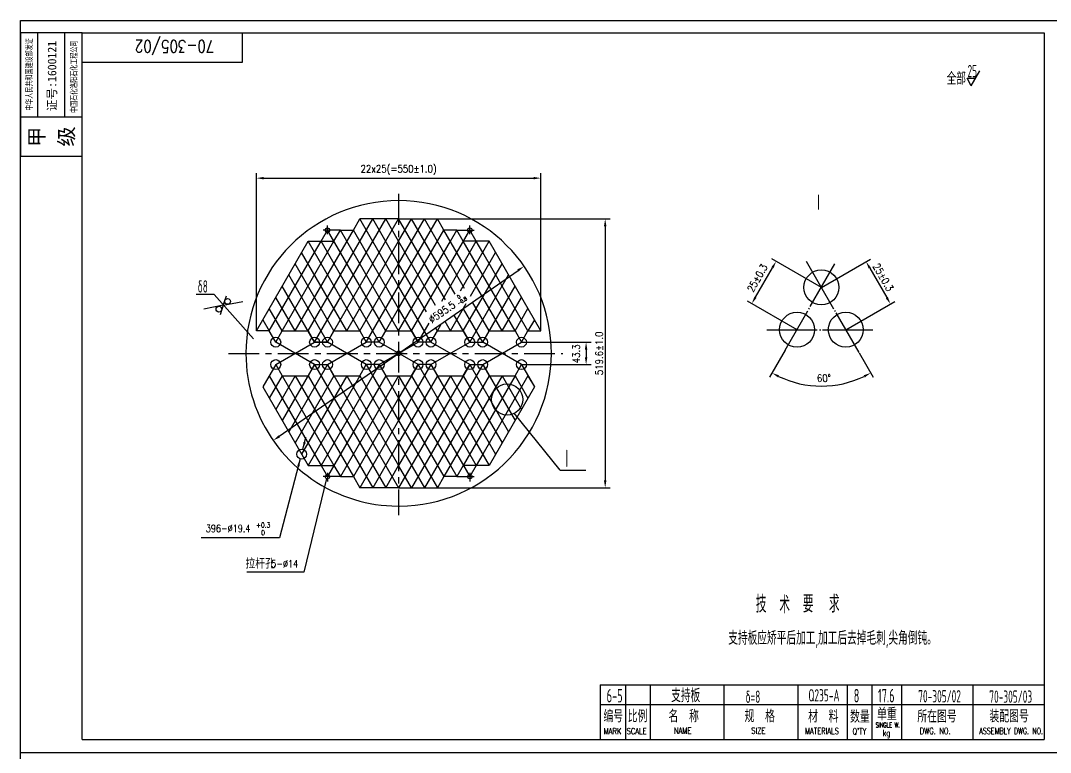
# Model space of a CAD drawing. Extents: x 0 to 1621, y 0 to 1861.
# Drawn here: x 0 to 418, y 297 to 594 of the extents above; entities that cross this region are included whole.
import ezdxf

# ---------------------------------------------------------------- set-up
doc = ezdxf.new("R2010")
doc.units = 0
doc.header["$LTSCALE"] = 25
doc.header["$MEASUREMENT"] = 0
doc.linetypes.add('CENTERX2', pattern=[4, 2.5, -0.5, 0.5, -0.5])
doc.linetypes.add('HIDDENX2', pattern=[0.75, 0.5, -0.25])
doc.layers.get('0').update_dxf_attribs({"linetype": 'CONTINUOUS'})
doc.layers.get('DEFPOINTS').update_dxf_attribs({"linetype": 'CONTINUOUS'})
for name, color, linetype in [('0010001001', 1, 'CONTINUOUS'), ('0010001002', 4, 'CENTERX2'), ('0140001001', 1, 'CONTINUOUS'), ('1', 1, 'HIDDENX2'), ('3', 6, 'CONTINUOUS'), ('CENTER', 4, 'CENTERX2'), ('CONTI1', 7, 'CONTINUOUS'), ('CONTI2', 1, 'CONTINUOUS'), ('DIMMEN', 7, 'CONTINUOUS'), ('RED', 1, 'CONTINUOUS'), ('TEXT', 3, 'CONTINUOUS'), ('TEXT1', 3, 'CONTINUOUS'), ('THICK', 1, 'CONTINUOUS')]:
    doc.layers.add(name, color=color, linetype=linetype)
doc.styles.add('CORPORATION', font='SIMHEI.TTF')
doc.styles.add('HZ', font='ascii', dxfattribs={"width": 0.7, "bigfont": 'lytxt'})
doc.styles.add('XW', font='romans', dxfattribs={"width": 0.85})
doc.dimstyles.new('1', dxfattribs={"dimtxt": 3, "dimasz": 3, "dimexe": 2, "dimexo": 0, "dimgap": 1, "dimtad": 1, "dimdec": 4, "dimzin": 0, "dimdsep": 46, "dimtxsty": 'XW', "dimcen": 0.09, "dimclrd": 7, "dimclre": 7, "dimclrt": 3, "dimadec": 0, "dimazin": 0, "dimtfac": 0.666667, "dimtdec": 4, "dimtmove": 2, "dimatfit": 3, "dimfxl": 0, "dimtolj": 1, "dimtzin": 0, "dimarcsym": 0})

# ---------------------------------------------------------------- blocks, each defined once
blk = doc.blocks.new('*D20')
at = {"layer": 'DEFPOINTS', "color": 0}
for p in [(319.56, 476.23), (331, 475.43), (310.32, 460.23), (340.35, 459.23), (318.09, 446.26)]:
    blk.add_point(p, dxfattribs=at)
at = {"layer": 'DIMMEN', "color": 7, "lineweight": -2}
for p, q in [((310.32, 460.23), (304, 449.29)), ((340.35, 459.23), (346.09, 449.29))]:
    blk.add_line(p, q, dxfattribs=at)
blk.add_arc((325.05, 485.74), 40.09, 244.2884, 295.7116, dxfattribs=at)
at = {"layer": 'DIMMEN', "color": 7}
for points in [[(307.42, 449.18), (307.89, 450.06), (305, 451.02)], [(342.21, 450.06), (342.67, 449.18), (345.09, 451.02)]]:
    blk.add_solid(points, dxfattribs=at)
at = {"layer": 'DIMMEN', "color": 3, "insert": (326.07, 448.89), "char_height": 3, "attachment_point": 5, "rotation": 1.596, "style": 'XW'}
blk.add_mtext('\\A1;60%%d', dxfattribs=at)
blk = doc.blocks.new('*D21')
at = {"layer": 'DEFPOINTS', "color": 0}
for p in [(306.68, 496.31), (325.06, 485.73), (315.16, 468.53)]:
    blk.add_point(p, dxfattribs=at)
at = {"layer": 'DIMMEN', "color": 7, "lineweight": -2}
for p, q in [((298.27, 481.71), (305.18, 493.71)), ((325.06, 485.73), (304.94, 497.31)), ((315.16, 468.53), (295.04, 480.11))]:
    blk.add_line(p, q, dxfattribs=at)
at = {"layer": 'DIMMEN', "color": 7}
for points in [[(304.75, 493.96), (305.61, 493.46), (306.68, 496.31)], [(297.84, 481.96), (298.7, 481.46), (296.78, 479.11)]]:
    blk.add_solid(points, dxfattribs=at)
at = {"layer": 'DIMMEN', "color": 3, "insert": (299.05, 489.54), "char_height": 3, "attachment_point": 5, "rotation": 60.0761, "style": 'XW'}
blk.add_mtext('\\A1;25%%p0.3', dxfattribs=at)
blk = doc.blocks.new('*D22')
at = {"layer": 'DEFPOINTS', "color": 0}
for p in [(325.06, 485.73), (353.09, 478.97), (334.96, 468.53)]:
    blk.add_point(p, dxfattribs=at)
at = {"layer": 'DIMMEN', "color": 7, "lineweight": -2}
for p, q in [((325.06, 485.73), (344.92, 497.17)), ((344.69, 493.57), (351.59, 481.57)), ((334.96, 468.53), (354.82, 479.97))]:
    blk.add_line(p, q, dxfattribs=at)
at = {"layer": 'DIMMEN', "color": 7}
for points in [[(345.12, 493.82), (344.25, 493.32), (343.19, 496.17)], [(352.03, 481.82), (351.16, 481.32), (353.09, 478.97)]]:
    blk.add_solid(points, dxfattribs=at)
at = {"layer": 'DIMMEN', "color": 3, "insert": (350.14, 489.82), "char_height": 3, "attachment_point": 5, "rotation": 299.9239, "style": 'XW'}
blk.add_mtext('\\A1;25%%p0.3', dxfattribs=at)
blk = doc.blocks.new('*D29')
at = {"color": 7, "lineweight": -2}
for p, q in [((95.7, 468.04), (95.7, 532.06)), ((211.2, 468.04), (211.2, 532.06)), ((98.7, 530.06), (208.2, 530.06))]:
    blk.add_line(p, q, dxfattribs=at)
at = {"color": 7}
for points in [[(98.7, 530.56), (98.7, 529.56), (95.7, 530.06)], [(208.2, 530.56), (208.2, 529.56), (211.2, 530.06)]]:
    blk.add_solid(points, dxfattribs=at)
at = {"layer": 'DEFPOINTS', "color": 0}
for p in [(211.2, 530.06), (95.7, 468.04), (211.2, 468.04)]:
    blk.add_point(p, dxfattribs=at)
at = {"color": 3, "insert": (153.45, 533.35), "char_height": 3, "attachment_point": 5, "style": 'XW'}
blk.add_mtext('\\A1;22x25(=550%%P1.0)', dxfattribs=at)
blk = doc.blocks.new('*D30')
at = {"color": 7, "lineweight": -2}
for p, q in [((169.2, 513.51), (239.29, 513.51)), ((237.29, 510.51), (237.29, 407.39)), ((169.2, 404.39), (239.29, 404.39))]:
    blk.add_line(p, q, dxfattribs=at)
at = {"color": 7}
for points in [[(236.79, 510.51), (237.79, 510.51), (237.29, 513.51)], [(236.79, 407.39), (237.79, 407.39), (237.29, 404.39)]]:
    blk.add_solid(points, dxfattribs=at)
at = {"layer": 'DEFPOINTS', "color": 0}
for p in [(169.2, 513.51), (169.2, 404.39), (237.29, 404.39)]:
    blk.add_point(p, dxfattribs=at)
at = {"color": 3, "insert": (234.79, 458.95), "char_height": 3, "attachment_point": 5, "rotation": 90, "style": 'XW'}
blk.add_mtext('\\A1;519.6%%p1.0', dxfattribs=at)
blk = doc.blocks.new('*D31')
at = {"color": 7, "lineweight": -2}
for p, q in [((203.33, 463.5), (231.54, 463.5)), ((229.54, 460.5), (229.54, 457.4)), ((203.33, 454.4), (231.54, 454.4))]:
    blk.add_line(p, q, dxfattribs=at)
at = {"color": 7}
for points in [[(229.04, 460.5), (230.04, 460.5), (229.54, 463.5)], [(229.04, 457.4), (230.04, 457.4), (229.54, 454.4)]]:
    blk.add_solid(points, dxfattribs=at)
at = {"layer": 'DEFPOINTS', "color": 0}
for p in [(203.33, 463.5), (203.33, 454.4), (229.54, 454.4)]:
    blk.add_point(p, dxfattribs=at)
at = {"color": 3, "insert": (225.54, 458.78), "char_height": 3, "attachment_point": 5, "rotation": 90, "style": 'XW'}
blk.add_mtext('\\A1;43.3', dxfattribs=at)
blk = doc.blocks.new('A$C767E1CDE')
for p, q in [((7, 15.92), (7, 50)), ((18, 15.92), (18, 50)), ((0, 15.92), (25, 15.92))]:
    blk.add_line(p, q)
blk.add_lwpolyline([(25, 50), (0, 50), (0, 0), (25, 0)], close=True)
at = {"style": 'CORPORATION', "width": 0.7}
for s, p in [('中华人民共和国建设部发证', (4.7, 18.42)), ('中国石化洛阳石化工程公司', (22.87, 17.52))]:
    blk.add_text(s, height=2.5, rotation=90, dxfattribs=at).set_placement(p)
at = {"style": 'CORPORATION'}
for s, height, p in [('证号:1600121', 3.5, (14.49, 18.16)), ('甲', 6, (9.47, 3.74)), ('级', 6, (21.58, 3.87))]:
    blk.add_text(s, height=height, rotation=90, dxfattribs=at).set_placement(p)
blk = doc.blocks.new('章')
blk.add_blockref('A$C767E1CDE', (-25, -50))

msp = doc.modelspace()

# ---------------------------------------------------------------- linework, layer by layer
for p, q in [((0, 594), (841, 594)), ((0, 0), (0, 594)), ((219.01164, 411.47875), (200.39701, 434.61419)), ((219.01164, 411.47875), (229.41199, 411.47875)), ((124.13819, 408.14259), (115.00985, 370.08268)), ((105.02726, 384.10793), (73.3175, 384.10793)), ((115.00985, 370.08268), (91.79593, 370.08268)), ((0, 297.00153), (841, 297.00153))]:
    msp.add_line(p, q)
at = {"color": 2}
for p, q in [((25, 589.00306), (415.5, 589.00306)), ((25, 302.2679), (25, 589.00306)), ((415.5, 589.00306), (415.5, 302.2679)), ((235.25, 324.46681), (415.5, 324.46681)), ((235.25, 324.46681), (235.25, 302.2679)), ((25, 302.2679), (415.5, 302.2679))]:
    msp.add_line(p, q, dxfattribs=at)
at = {"color": 2, "linetype": 'Continuous'}
for p, q in [((90, 589.00306), (90, 577.00306)), ((90, 577.00306), (25, 577.00306))]:
    msp.add_line(p, q, dxfattribs=at)
at = {"linetype": 'CENTERX2', "ltscale": 0.2}
for p, q in [((153.45126, 523.6533), (153.45126, 393.21439)), ((319.90343, 476.83189), (320.19211, 477.33189)), ((324.25835, 468.53189), (324.75835, 468.53189)), ((84.36651, 458.95096), (220.15542, 458.95096))]:
    msp.add_line(p, q, dxfattribs=at)
at = {"color": 7, "linetype": 'ByBlock'}
for p, q in [((116.70126, 468.04423), (142.95126, 513.51056)), ((119.32626, 463.4976), (148.20126, 513.51056)), ((124.57626, 463.4976), (153.45126, 513.51056)), ((135.07626, 508.96393), (137.70126, 513.51056)), ((153.45126, 486.23076), (137.70126, 513.51056)), ((153.45126, 495.32403), (142.95126, 513.51056)), ((153.45126, 504.4173), (148.20126, 513.51056)), ((153.45126, 486.23076), (169.20126, 513.51056)), ((153.45126, 495.32403), (163.95126, 513.51056)), ((153.45126, 504.4173), (158.70126, 513.51056)), ((172.42777, 480.64228), (153.45126, 513.51056)), ((176.33498, 482.96806), (158.70126, 513.51056)), ((180.24219, 485.29383), (163.95126, 513.51056)), ((171.82626, 508.96393), (169.20126, 513.51056)), ((111.45126, 468.04423), (135.07626, 508.96393)), ((121.95126, 504.4173), (124.57626, 508.96393)), ((148.20126, 468.04423), (124.57626, 508.96393)), ((129.82626, 508.96393), (124.57626, 508.96393)), ((132.45126, 504.4173), (129.82626, 508.96393)), ((153.45126, 477.1375), (135.07626, 508.96393)), ((153.45126, 477.1375), (171.82626, 508.96393)), ((158.70126, 468.04423), (182.32626, 508.96393)), ((195.45126, 468.04423), (171.82626, 508.96393)), ((174.45126, 504.4173), (177.07626, 508.96393)), ((177.07626, 508.96393), (182.32626, 508.96393)), ((184.95126, 504.4173), (182.32626, 508.96393)), ((106.20126, 468.04423), (127.20126, 504.4173)), ((137.70126, 468.04423), (116.70126, 504.4173)), ((119.32626, 499.87066), (121.95126, 504.4173)), ((145.57626, 463.4976), (121.95126, 504.4173)), ((153.45126, 468.04423), (132.45126, 504.4173)), ((132.45126, 468.04423), (153.45126, 504.4173)), ((153.45126, 468.04423), (174.45126, 504.4173)), ((168.47357, 478.39789), (153.45126, 504.4173)), ((170.92179, 480.11756), (184.95126, 504.4173)), ((178.59383, 484.31264), (190.20126, 504.4173)), ((200.70126, 468.04423), (179.70126, 504.4173)), ((187.57626, 499.87066), (184.95126, 504.4173)), ((100.95126, 468.04423), (119.32626, 499.87066)), ((132.45126, 468.04423), (114.07626, 499.87066)), ((182.62901, 482.20851), (192.82626, 499.87066)), ((205.95126, 468.04423), (187.57626, 499.87066)), ((127.20126, 468.04423), (111.45126, 495.32403)), ((137.70126, 468.04423), (153.45126, 495.32403)), ((164.73835, 475.77421), (153.45126, 495.32403)), ((179.70126, 468.04423), (195.45126, 495.32403)), ((105.00469, 425.27709), (201.89782, 492.62484)), ((124.57626, 463.4976), (108.82626, 490.7774)), ((182.32626, 463.4976), (198.07626, 490.7774)), ((119.32626, 463.4976), (106.20126, 486.23076)), ((140.32626, 463.4976), (153.45126, 486.23076)), ((166.57626, 463.4976), (153.45126, 486.23076)), ((187.57626, 463.4976), (200.70126, 486.23076)), ((111.45126, 468.04423), (103.57626, 481.68413)), ((195.45126, 468.04423), (203.32626, 481.68413)), ((106.20126, 468.04423), (100.95126, 477.1375)), ((145.57626, 463.4976), (153.45126, 477.1375)), ((161.32626, 463.4976), (153.45126, 477.1375)), ((174.45126, 468.04423), (180.92152, 479.25106)), ((187.57626, 463.4976), (179.74069, 477.0692)), ((190.20126, 468.04423), (183.47591, 479.69287)), ((200.70126, 468.04423), (205.95126, 477.1375)), ((98.32626, 472.59086), (100.95126, 468.04423)), ((182.32626, 463.4976), (176.00547, 474.44552)), ((208.57626, 472.59086), (205.95126, 468.04423)), ((161.32626, 463.4976), (165.79327, 471.2347)), ((169.20126, 468.04423), (168.53503, 469.19817)), ((169.20126, 468.04423), (170.77648, 470.7726)), ((174.45126, 468.04423), (172.27025, 471.82184)), ((119.32626, 454.40433), (103.57626, 463.4976)), ((103.57626, 454.40433), (119.32626, 463.4976)), ((140.32626, 454.40433), (124.57626, 463.4976)), ((124.57626, 454.40433), (140.32626, 463.4976)), ((161.32626, 454.40433), (145.57626, 463.4976)), ((145.57626, 454.40433), (161.32626, 463.4976)), ((182.32626, 454.40433), (166.57626, 463.4976)), ((166.57626, 454.40433), (182.32626, 463.4976)), ((203.32626, 454.40433), (187.57626, 463.4976)), ((187.57626, 454.40433), (203.32626, 463.4976)), ((119.32626, 454.40433), (106.20126, 431.67116)), ((124.57626, 454.40433), (108.82626, 427.12453)), ((119.32626, 454.40433), (148.20126, 404.39136)), ((145.57626, 454.40433), (121.95126, 413.48463)), ((124.57626, 454.40433), (153.45126, 404.39136)), ((140.32626, 454.40433), (153.45126, 431.67116)), ((166.57626, 454.40433), (153.45126, 431.67116)), ((182.32626, 454.40433), (153.45126, 404.39136)), ((187.57626, 454.40433), (158.70126, 404.39136)), ((161.32626, 454.40433), (184.95126, 413.48463)), ((166.57626, 454.40433), (190.20126, 413.48463)), ((182.32626, 454.40433), (198.07626, 427.12453)), ((187.57626, 454.40433), (200.70126, 431.67116)), ((106.20126, 449.8577), (100.95126, 440.76443)), ((100.95126, 449.8577), (119.32626, 418.03126)), ((111.45126, 449.8577), (103.57626, 436.2178)), ((106.20126, 449.8577), (127.20126, 413.48463)), ((111.45126, 449.8577), (111.45126, 449.8577)), ((111.45126, 449.8577), (135.07626, 408.938)), ((127.20126, 449.8577), (111.45126, 422.5779)), ((132.45126, 449.8577), (114.07626, 418.03126)), ((137.70126, 449.8577), (116.70126, 413.48463)), ((116.70126, 449.8577), (142.95126, 404.39136)), ((148.20126, 449.8577), (124.57626, 408.938)), ((132.45126, 449.8577), (153.45126, 413.48463)), ((153.45126, 449.8577), (132.45126, 413.48463)), ((137.70126, 449.8577), (153.45126, 422.5779)), ((148.20126, 449.8577), (153.45126, 440.76443)), ((158.70126, 449.8577), (153.45126, 440.76443)), ((169.20126, 449.8577), (153.45126, 422.5779)), ((153.45126, 449.8577), (174.45126, 413.48463)), ((174.45126, 449.8577), (153.45126, 413.48463)), ((158.68737, 449.8577), (182.32626, 408.938)), ((190.20126, 449.8577), (163.95126, 404.39136)), ((195.45126, 449.8577), (171.82626, 408.938)), ((174.45126, 449.8577), (192.82626, 418.03126)), ((179.70126, 449.8577), (195.45126, 422.5779)), ((200.70126, 449.8577), (179.70126, 413.48463)), ((205.95126, 449.8577), (187.57626, 418.03126)), ((195.45126, 449.8577), (203.32626, 436.2178)), ((200.70126, 449.8577), (205.95126, 440.76443)), ((153.45126, 440.76443), (135.07626, 408.938)), ((153.45126, 440.76443), (171.82626, 408.938)), ((153.45126, 431.67116), (137.70126, 404.39136)), ((153.45126, 431.67116), (169.20126, 404.39136)), ((114.51977, 419.97634), (115.82883, 424.92273)), ((153.45126, 422.5779), (142.95126, 404.39136)), ((153.45126, 422.5779), (163.95126, 404.39136)), ((119.32626, 418.03126), (121.95126, 413.48463)), ((187.57626, 418.03126), (184.95126, 413.48463)), ((113.49958, 416.12143), (105.02726, 384.10793)), ((121.95126, 413.48463), (124.57626, 408.938)), ((132.45126, 413.48463), (129.82626, 408.938)), ((148.20126, 404.39136), (153.45126, 413.48463)), ((158.70126, 404.39136), (153.45126, 413.48463)), ((174.45126, 413.48463), (177.07626, 408.938)), ((184.95126, 413.48463), (182.32626, 408.938)), ((129.82626, 408.938), (124.57626, 408.938)), ((135.07626, 408.938), (137.70126, 404.39136)), ((171.82626, 408.938), (169.20126, 404.39136)), ((177.07626, 408.938), (182.32626, 408.938))]:
    msp.add_line(p, q, dxfattribs=at)
msp.add_circle((197.48258, 440.21406), 6.31289)
for points in [[(201.61245, 493.0354), (202.1832, 492.21428), (204.36121, 494.33707)], [(104.71932, 425.68765), (105.29006, 424.86652), (102.5413, 423.56485)], [(114.80393, 423.00442), (115.77065, 422.74857), (114.51977, 419.97634)], [(112.24869, 413.34919), (113.21541, 413.09335), (113.49958, 416.12143)]]:
    msp.add_solid(points, dxfattribs=at)
at = {"layer": '0010001001'}
for p, q in [((153.45126, 513.51056), (137.70126, 513.51056)), ((153.45126, 513.51056), (169.20126, 513.51056)), ((127.20126, 504.4173), (129.82626, 508.96393)), ((127.20126, 504.4173), (129.82626, 508.96393)), ((179.70126, 504.4173), (177.07626, 508.96393)), ((98.32626, 472.59086), (116.70126, 504.4173)), ((116.70126, 504.4173), (127.20126, 504.4173)), ((121.95126, 504.4173), (127.20126, 504.4173)), ((190.20126, 504.4173), (179.70126, 504.4173)), ((208.57626, 472.59086), (190.20126, 504.4173)), ((103.57626, 463.4976), (100.95126, 468.04423)), ((103.57626, 463.4976), (106.20126, 468.04423)), ((203.32626, 463.4976), (205.95126, 468.04423)), ((124.57626, 463.4976), (119.32626, 463.4976)), ((145.57626, 463.4976), (140.32626, 463.4976)), ((166.57626, 463.4976), (161.32626, 463.4976)), ((182.32626, 463.4976), (187.57626, 463.4976)), ((103.57626, 454.40433), (98.32626, 445.31106)), ((103.57626, 454.40433), (106.20126, 449.8577)), ((145.57626, 454.40433), (140.32626, 454.40433)), ((161.32626, 454.40433), (158.70126, 449.8577)), ((166.57626, 454.40433), (161.32626, 454.40433)), ((182.32626, 454.40433), (187.57626, 454.40433)), ((203.32626, 454.40433), (208.57626, 445.31106)), ((205.95126, 449.8577), (208.57626, 445.31106)), ((98.32626, 445.31106), (116.70126, 413.48463)), ((208.57626, 445.31106), (190.20126, 413.48463)), ((116.70126, 413.48463), (127.20126, 413.48463)), ((121.95126, 413.48463), (127.20126, 413.48463)), ((127.20126, 413.48463), (129.82626, 408.938)), ((127.20126, 413.48463), (129.82626, 408.938)), ((179.70126, 413.48463), (177.07626, 408.938)), ((179.70126, 413.48463), (177.07626, 408.938)), ((184.95126, 413.48463), (179.70126, 413.48463)), ((190.20126, 413.48463), (179.70126, 413.48463)), ((153.45126, 404.39136), (137.70126, 404.39136)), ((153.45126, 404.39136), (169.20126, 404.39136))]:
    msp.add_line(p, q, dxfattribs=at)
at = {"layer": '0010001001', "color": 3}
for q in [(83.57075, 482.25773), (74.35361, 476.8453), (80.93945, 474.63695), (90.15658, 480.04938)]:
    msp.add_line((82.2551, 478.44734), q, dxfattribs=at)
at = {"layer": '0010001001'}
for centre in [(124.55929, 508.96393), (182.34322, 508.96393), (153.43429, 458.95096), (124.55929, 408.938), (182.34322, 408.938)]:
    msp.add_circle(centre, 0.9, dxfattribs=at)
for start, end in [(0, 180), (180, 251.1809366), (267.4446412, 0), (251.1809366, 267.4446412)]:
    msp.add_arc((153.45126, 458.95096), 62, start, end, dxfattribs=at)
at = {"layer": '0010001002'}
for p, q in [((124.57626, 507.38517), (124.57626, 510.89518)), ((182.32626, 507.38517), (182.32626, 510.89518)), ((126.36257, 508.96393), (122.79175, 508.96393)), ((180.53994, 508.96393), (184.11076, 508.96393)), ((153.45126, 460.52972), (153.45126, 457.01972)), ((155.23757, 458.95096), (151.66675, 458.95096)), ((124.57626, 410.51676), (124.57626, 407.00675)), ((182.32626, 410.51676), (182.32626, 407.00675)), ((126.36257, 408.938), (122.79175, 408.938)), ((180.53994, 408.938), (184.11076, 408.938))]:
    msp.add_line(p, q, dxfattribs=at)
at = {"layer": '0140001001'}
for p, q in [((135.07626, 508.96393), (137.70126, 513.51056)), ((171.82626, 508.96393), (169.20126, 513.51056)), ((129.82626, 508.96393), (135.07626, 508.96393)), ((177.07626, 508.96393), (171.82626, 508.96393)), ((95.70126, 468.04423), (98.32626, 472.59086)), ((211.20126, 468.04423), (208.57626, 472.59086)), ((100.95126, 468.04423), (95.70126, 468.04423)), ((106.20126, 468.04423), (116.70126, 468.04423)), ((116.70126, 468.04423), (119.32626, 463.4976)), ((124.57626, 463.4976), (127.20126, 468.04423)), ((127.20126, 468.04423), (137.70126, 468.04423)), ((137.70126, 468.04423), (140.32626, 463.4976)), ((145.57626, 463.4976), (148.20126, 468.04423)), ((148.20126, 468.04423), (158.70126, 468.04423)), ((158.70126, 468.04423), (161.32626, 463.4976)), ((166.57626, 463.4976), (169.20126, 468.04423)), ((169.20126, 468.04423), (179.70126, 468.04423)), ((179.70126, 468.04423), (182.32626, 463.4976)), ((187.57626, 463.4976), (190.20126, 468.04423)), ((190.20126, 468.04423), (200.70126, 468.04423)), ((200.70126, 468.04423), (203.32626, 463.4976)), ((205.95126, 468.04423), (211.20126, 468.04423)), ((119.32626, 463.4976), (124.57626, 463.4976)), ((116.70126, 449.8577), (119.32626, 454.40433)), ((119.32626, 454.40433), (124.57626, 454.40433)), ((127.20126, 449.8577), (124.57626, 454.40433)), ((137.70126, 449.8577), (140.32626, 454.40433)), ((145.57626, 454.40433), (148.20126, 449.8577)), ((158.70126, 449.8577), (161.32626, 454.40433)), ((166.57626, 454.40433), (169.20126, 449.8577)), ((179.70126, 449.8577), (182.32626, 454.40433)), ((187.57626, 454.40433), (190.20126, 449.8577)), ((200.70126, 449.8577), (203.32626, 454.40433)), ((106.20126, 449.8577), (116.70126, 449.8577)), ((127.20126, 449.8577), (137.70126, 449.8577)), ((148.20126, 449.8577), (158.70126, 449.8577)), ((169.20126, 449.8577), (179.70126, 449.8577)), ((190.20126, 449.8577), (200.70126, 449.8577)), ((129.82626, 408.938), (135.07626, 408.938)), ((135.07626, 408.938), (137.70126, 404.39136)), ((171.82626, 408.938), (169.20126, 404.39136)), ((177.07626, 408.938), (171.82626, 408.938))]:
    msp.add_line(p, q, dxfattribs=at)
for centre in [(103.57626, 463.4976), (119.32626, 463.4976), (124.57626, 463.4976), (140.32626, 463.4976), (145.57626, 463.4976), (161.32626, 463.4976), (166.57626, 463.4976), (182.32626, 463.4976), (187.57626, 463.4976), (203.32626, 463.4976), (103.57626, 454.40433), (119.32626, 454.40433), (124.57626, 454.40433), (140.32626, 454.40433), (145.57626, 454.40433), (161.32626, 454.40433), (166.57626, 454.40433), (182.32626, 454.40433), (187.57626, 454.40433), (203.32626, 454.40433), (114.07626, 418.03126)]:
    msp.add_circle(centre, 1.995, dxfattribs=at)
at = {"layer": 'CONTI1'}
for p, q in [((330.13289, 476.93189), (318.95835, 496.28675)), ((320.53852, 477.93189), (330.52668, 495.23189)), ((310.31942, 460.23189), (319.55702, 476.23189)), ((330.71024, 475.93189), (330.4793, 476.33189)), ((340.35199, 459.23189), (330.99891, 475.43189)), ((302.95835, 468.53189), (323.35835, 468.53189)), ((325.45835, 468.53189), (345.95835, 468.53189))]:
    msp.add_line(p, q, dxfattribs=at)
at = {"layer": 'CONTI2'}
for centre in [(325.05835, 485.73189), (315.15835, 468.53189), (334.95835, 468.53189)]:
    msp.add_circle(centre, 7.1, dxfattribs=at)
at = {"layer": 'DEFPOINTS', "color": 0, "linetype": 'ByBlock'}
for p in [(204.36121, 494.33707), (102.5413, 423.56485), (114.82838, 417.62639)]:
    msp.add_point(p, dxfattribs=at)
at = {"layer": 'DIMMEN'}
for p, q in [((78.57478, 482.89476), (71.28069, 482.89476)), ((94.587, 464.88354), (78.57478, 482.89476))]:
    msp.add_line(p, q, dxfattribs=at)
at = {"layer": 'RED'}
for p, q in [((245.5, 324.46681), (245.5, 302.2679)), ((255.5, 324.46681), (255.5, 302.2679)), ((285.5, 324.46681), (285.5, 302.2679)), ((315.5, 324.46681), (315.5, 302.2679)), ((335.5, 324.46681), (335.5, 302.2679)), ((345.5, 324.46681), (345.5, 302.2679)), ((357.5, 324.46681), (357.5, 302.2679)), ((386.5, 324.46681), (386.5, 302.2679)), ((415.5, 316.2679), (235.25, 316.2679))]:
    msp.add_line(p, q, dxfattribs=at)
at = {"layer": 'TEXT1'}
for centre in [(84.01541, 480.02346), (80.49479, 476.87122)]:
    msp.add_circle(centre, 1.16815, dxfattribs=at)
at = {"layer": 'THICK', "color": 7, "linetype": 'Continuous'}
for p, q in [((385.89974, 567.55141), (389.39973, 573.61359)), ((384.14974, 570.5825), (387.64973, 570.5825)), ((385.89974, 567.55141), (384.14974, 570.5825))]:
    msp.add_line(p, q, dxfattribs=at)

# ---------------------------------------------------------------- block references
msp.add_blockref('章', (25, 589.00306))

# ---------------------------------------------------------------- texts
at = {"color": 2, "linetype": 'Continuous', "style": 'XW', "width": 0.8}
msp.add_text('70-305/02', height=5, rotation=180, dxfattribs=at).set_placement((78.62374, 586.0241))
at = {"color": 3, "style": 'HZ', "width": 0.65}
msp.add_text('支持板应矫平后加工,加工后去掉毛刺,尖角倒钝。', height=5.5, dxfattribs=at).set_placement((287.23378, 340.68043))
at = {"color": 3, "linetype": 'ByBlock', "attachment_point": 5, "style": 'XW'}
for s, insert, char_height, rotation in [('0', (177.83451, 481.86427), 1.5, 35), ('-0.8', (179.21179, 480.20634), 1.5, 35), ('∅595.5', (171.01861, 475.71053), 3, 34.802101)]:
    msp.add_mtext(s, dxfattribs=dict(at, insert=insert, char_height=char_height, rotation=rotation))
at = {"layer": '1', "color": 3, "width": 0.8}
for s, height, style, p in [('396-%%c19.4', 3, 'XW', (75.18457, 386.42459)), ('+0.3', 2, 'XW', (95.58668, 388.24344)), ('0', 2, 'XW', (97.66783, 385.14942)), ('拉杆孔', 4, 'HZ', (91.25137, 371.61823)), ('5-%%c14', 3, 'XW', (101.74371, 372.07066))]:
    msp.add_text(s, height=height, dxfattribs=dict(at, style=style)).set_placement(p)
at = {"layer": '3', "style": 'HZ', "width": 0.65}
msp.add_text('I', height=7, dxfattribs=at).set_placement((221.10536, 412.86065))
at = {"layer": 'CENTER', "color": 3, "linetype": 'ByBlock', "style": 'HZ', "width": 0.65}
for s, height, p in [('技', 7, (298.42286, 353.73284)), ('术', 7, (307.95828, 353.39267)), ('要', 7, (317.4937, 353.77113)), ('求', 7, (328.08862, 353.77113)), ('δ=8', 5, (294.26037, 317.09497)), ('Q235-A', 5, (319.77377, 317.6622)), ('70-305/03', 5, (393.17409, 317.12408))]:
    msp.add_text(s, height=height, dxfattribs=at).set_placement(p)
at = {"layer": 'CENTER', "color": 3, "linetype": 'Continuous', "style": 'HZ', "width": 0.65}
msp.add_text('6-5', height=5.5, dxfattribs=at).set_placement((237.87152, 317.26927))
at = {"layer": 'TEXT'}
for s, height, style, width, p in [('全部', 5, 'HZ', 0.65, (375.89756, 568.0181)), ('支持板', 5.5, 'HZ', 0.65, (264.07231, 317.36142)), ('8', 5.5, 'HZ', 0.65, (338.15702, 317.25977)), ('17.6', 5.5, 'HZ', 0.65, (347.99053, 317.28125)), ('70-305/02', 5, 'HZ', 0.65, (364.33149, 317.28537)), ('编号', 5, 'HZ', 0.8, (236.57497, 309.20733)), ('比例', 5, 'HZ', 0.8, (246.40586, 309.20733)), ('名  称', 5, 'HZ', 0.8, (262.99125, 309.2157)), ('规  格', 5, 'HZ', 0.8, (293.83219, 309.22928)), ('材  料', 5, 'HZ', 0.8, (319.65826, 309.12905)), ('数量', 5, 'HZ', 0.8, (336.68193, 309.00896)), ('单重', 5, 'HZ', 0.8, (347.63169, 310.04576)), ('所在图号', 5, 'HZ', 0.8, (363.95659, 309.12281)), ('装配图号', 5, 'HZ', 0.8, (393.24564, 309.16405)), ('MARK', 2.5, 'XW', 0.8, (236.6387, 304.38008)), ('SCALE', 2.5, 'XW', 0.8, (245.99883, 304.38008)), ('NAME', 2.5, 'XW', 0.8, (265.18793, 304.57735)), ('SIZE', 2.5, 'XW', 0.8, (296.60503, 304.52904)), ('MATERIALS', 2.5, 'XW', 0.8, (318.36133, 304.43093)), ("Q'TY", 2.5, 'XW', 0.8, (337.6714, 304.30731)), ('SINGLE W.', 2, 'XW', 0.6, (347.03506, 307.15157)), ('kg', 2.5, 'XW', 0.8, (349.9422, 303.64083)), ('DWG. NO.', 2.5, 'XW', 0.8, (364.97783, 304.43074)), ('ASSEMBLY DWG. NO.', 2.5, 'XW', 0.65, (389.11912, 304.43074))]:
    msp.add_text(s, height=height, dxfattribs=dict(at, style=style, width=width)).set_placement(p)
at = {"layer": 'TEXT1', "style": 'HZ', "width": 0.65}
msp.add_text('δ8', height=5, dxfattribs=at).set_placement((71.91288, 483.60627))
at = {"layer": 'THICK', "color": 3, "style": 'HZ', "width": 0.65}
msp.add_text('25                           ', height=5, dxfattribs=at).set_placement((384.3361, 571.01552))
at = {"layer": 'THICK', "style": 'HZ', "width": 0.65}
msp.add_text('Ⅰ', height=7, dxfattribs=at).set_placement((321.70542, 516.55111))

# ---------------------------------------------------------------- dimensions: what is measured, and where the dimension line sits
dim = msp.add_linear_dim(base=(211.20126, 530.05956), p1=(95.70126, 468.04423), p2=(211.20126, 468.04423), text='22x25(=550%%P1.0)', dimstyle='1', override={"dimtix": 1})
dim.commit()
dim.dimension.update_dxf_attribs({"geometry": '*D29', "text_midpoint": (153.45126, 533.34527)})
dim = msp.add_linear_dim(base=(237.28726, 404.39136), p1=(169.20126, 513.51056), p2=(169.20126, 404.39136), angle=90, text='519.6%%p1.0', dimstyle='1', override={"dimtix": 1})
dim.commit()
dim.dimension.update_dxf_attribs({"geometry": '*D30', "text_midpoint": (234.78726, 458.95096)})
dim = msp.add_linear_dim(base=(229.54471, 454.40433), p1=(203.32626, 463.4976), p2=(203.32626, 454.40433), angle=90, text='43.3', dimstyle='1', override={"dimtix": 1})
dim.commit()
dim.dimension.update_dxf_attribs({"geometry": '*D31', "text_midpoint": (225.54471, 458.77529), "dimtype": 160})
at = {"layer": 'DIMMEN'}
for base, p1, p2, angle, picture, middle in [((306.67501, 496.313), (315.15835, 468.53189), (325.05835, 485.73189), 60.07607, '*D21', (299.05492, 489.53933)), ((353.09044, 478.96838), (325.05835, 485.73189), (334.95835, 468.53189), 299.92393, '*D22', (350.13733, 489.82063))]:
    dim = msp.add_linear_dim(base=base, p1=p1, p2=p2, angle=angle, text='25%%p0.3', dimstyle='1', dxfattribs=at)
    dim.commit()
    dim.dimension.update_dxf_attribs({"geometry": picture, "text_midpoint": middle, "dimtype": 161})
dim = msp.add_angular_dim_2l(base=(318.08531, 446.259), line1=((340.35199, 459.23189), (330.99891, 475.43189)), line2=((310.31942, 460.23189), (319.55702, 476.23189)), text='60%%d', dimstyle='1', override={"dimdec": 0}, dxfattribs=at)
dim.commit()
dim.dimension.update_dxf_attribs({"geometry": '*D20', "text_midpoint": (326.07371, 448.89246), "dimtype": 162})

doc.saveas('drawing.dxf')
